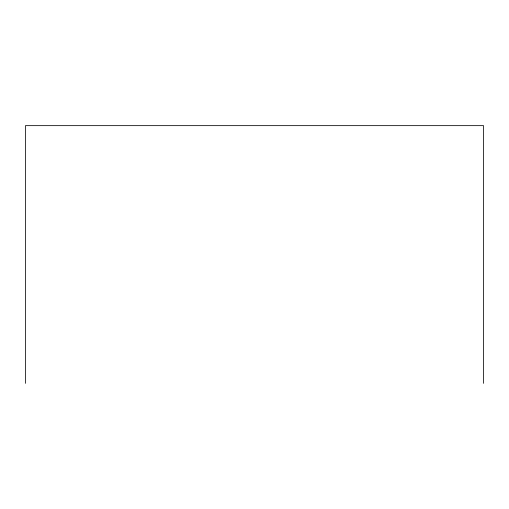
<?xml version="1.0" encoding="UTF-8"?>
<svg xmlns="http://www.w3.org/2000/svg" width="509" height="509" viewBox="0 0 509 509"><rect width="100%" height="100%" fill="white"/><g stroke="black" fill="none" stroke-linecap="round" stroke-linejoin="round"><path stroke-width="0.76" d="M483.55 383.353L483.55 125.647L25.45 125.647L25.45 383.353"/></g></svg>
